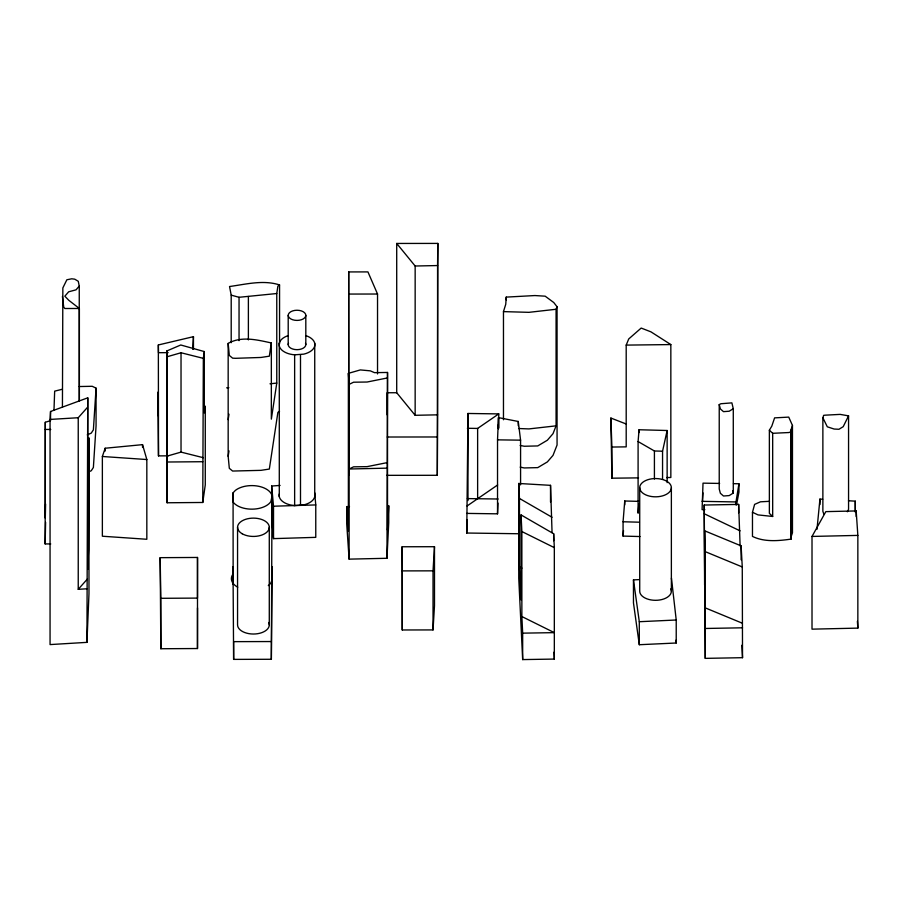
<?xml version="1.0" encoding="UTF-8"?>
<svg xmlns="http://www.w3.org/2000/svg" width="903" height="903" viewBox="0 0 903 903"><rect width="100%" height="100%" fill="white"/><g stroke="black" fill="none" stroke-linecap="round" stroke-linejoin="round"><path stroke-width="1.35" d="M197.486 648.535L197.509 557.456L160.158 557.67L160.836 648.738L197.486 648.535L197.509 607.9M197.509 557.456L197.486 598.102L160.836 598.305L160.158 557.67M272.017 496.289L270.855 501.628A20.419 11.784 0 0 1 252.298 509.157A20.419 11.784 0 0 1 233.143 502.136L233.076 492.812L235.344 490.419A20.419 11.784 0 0 1 256.644 485.927A20.419 11.784 0 0 1 271.995 495.566L271.351 659.28L233.629 659.382L233.008 566.689L233.008 576.227M271.351 659.28L272.142 566.576M437.571 265.55L437.82 243.415L396.71 243.449L396.71 392.737L415.154 415.301L437.571 414.838L437.571 265.55L415.154 266.013L396.71 243.449M386.721 475.339L437.323 475.294L437.571 414.838M437.323 475.294L437.82 243.415M50.749 543.945L45.15 543.911L45.297 422.277L50.647 420.595M45.59 504.021L45.297 518.108L45.297 422.277M45.15 543.911L45.601 522.306M53.988 409.939L54.665 391.146L62.42 389.238M86.936 642.36L87.749 397.828L50.545 411.497L50.06 419.432L50.06 644.584L86.936 642.36L88.979 593.756L88.979 437.876L88.573 550.029L87.749 569.409L87.749 397.828M519.202 533.752L466.749 533.03L467.98 413.472L498.761 413.901L498.761 427.966M466.749 533.03L467.314 519.564M466.749 513.401L497.53 513.83L497.53 439.851L498.456 417.626L518.254 421.475L520.579 440.167L520.579 484.877M497.53 513.83L497.982 503.05M62.431 407.151L62.849 287.933L66.856 279.772L71.732 278.801L74.735 279.174L78.268 281.284L79.25 286.104L79.25 400.977M346.696 506.617L346.696 523.672L349.111 559.138L386.969 558.28L387.522 372.454L374.531 372.657L370.264 370.84L360.32 369.925L348.366 373.357L348.366 531.066L346.696 506.617L349.495 506.549M386.969 558.28L388.741 522.713L388.741 505.657L387.522 530.163L387.522 372.454M704.871 509.687L702.082 509.642L703.019 483.15L719.612 483.432M702.511 501.244L702.952 492.835M192.711 349.314L193.456 336.672L158.352 344.957L158.488 455.891L168.014 455.834M433.034 629.922L433.034 570.843L434.49 546.71L402.14 546.766L402.264 629.978L433.034 629.922L434.49 605.789L434.49 546.71M79.25 386.54L92.241 386.292L96.068 388.166L93.381 429.839L91.259 433.113L87.264 434.862M520.173 467.133L524.237 467.946L537.736 467.63L547.365 461.918L553.02 455.372L557.061 445.032L557.061 306.76L553.753 302.516L545.175 296.184L534.903 295.552L506.233 297.11L505.748 304.288L503.468 311.614L503.468 419.76M639.99 536.54L623.07 536.089L623.07 521.765L624.741 500.996L639.053 501.379M623.07 536.089L623.51 530.546M638.839 503.998L638.094 513.186L638.094 441.556L639.053 429.749L667.136 430.505L667.136 482.631M822.667 499.257L819.947 499.099L816.989 529.316M769.367 430.212L772.675 433.305L772.675 516.471L769.367 513.378L769.367 430.212L771.817 426.103L774.605 417.875L788.737 417.107L792.462 425.46L790.87 430.144L791.13 539.091C778.623 540.92 764.186 542.218 752.47 536.405L752.47 512.261L754.603 504.393L760.473 501.808L769.469 501.323M202.769 502.474L203.344 358.356L204.304 351.572L180.758 344.991L166.852 350.951L167.134 502.768L202.769 502.474L205.274 484.9L205.274 406.169L204.304 412.964L204.304 351.572M228.166 419.602L228.99 414.172M279.558 411.192L277.887 412.4L269.342 469.052L260.956 470.35L232.613 471.05L229.317 468.318L228.166 456.297L228.99 450.868M228.166 456.297L228.166 343.411C241.27 335.837 257.4 339.889 271.34 342.959L271.34 419.15L276.769 383.098L276.769 293.531L277.887 286.138L279.558 284.93L279.558 343.851M271.34 342.959L269.342 356.166L260.956 357.464L235.548 358.31L232.613 358.164L229.317 355.432L228.166 343.411M735.55 504.698L738.947 483.771L733.428 483.669M736.521 505.037L738.947 492.067L738.947 483.771M662.554 479.38L662.554 451.195L667.136 430.505M823.852 514.225L822.87 511.29L822.87 417.796L823.649 415.357L825.06 415.177L840.185 414.387L848.56 415.865L848.56 509.36L847.375 511.764M102.366 456.489L105.166 448.238L142.539 444.648L146.828 459.537L146.828 539.272L102.366 536.224L102.366 456.489L146.828 459.537M791.13 539.091L790.87 537.454L792.462 532.77L792.462 425.46M520.173 445.427L524.237 446.251L537.736 445.935L547.365 440.224L553.02 433.666L556.079 425.844L556.079 309.266L557.061 306.76M626.027 423.936L610.88 418.044L611.907 447.041L626.197 446.872L626.197 345.104L628.725 338.952L641.175 328.06L650.95 331.852L670.839 344.574L670.839 477.495L666.628 477.552M848.56 415.865L843.21 426.679L838.955 429.275L834.135 429.038L827.306 426.803L822.87 417.796M812.011 536.438L825.839 511.629L856.179 510.94L857.85 535.4L857.85 628.116L812.011 629.154L812.011 536.438L857.85 535.4M79.25 286.104L76.033 289.84L68.673 291.793L64.847 296.184L68.865 300.36L79.374 308.487L79.374 400.943M86.936 588.79L78.234 589.309L78.234 417.728L87.343 407.513M78.234 589.309L87.343 579.094M233.076 574.105L232.782 574.398A20.419 11.784 0 0 0 237.726 587.187M467.37 428.282L477.631 428.428L498.761 413.901M467.054 505.996L497.643 484.967M733.281 408.698L729.206 411.226L723.484 411.644L720.38 408.924L719.228 404.6L720.865 403.743L731.881 402.873L733.281 408.698L733.281 493.072L729.206 495.589L723.484 496.007L720.38 493.298L719.228 488.974L719.228 404.6M349.111 559.138L349.111 384.373L353.581 382.206L367.092 382.025L387.252 377.985M89.262 471.626L91.259 470.745L93.381 467.472L96.068 425.798L96.068 388.166M791.13 431.781L788.906 432.537L772.675 433.305M167.134 502.768L166.987 356.787L181.029 352.757L203.344 358.356M166.987 456.139L181.029 452.11L203.344 457.708M387.252 462.618L367.092 466.648L353.581 466.828L349.111 469.007L386.969 468.149M288.102 335.645A17.879 10.317 0 0 0 279.467 346.583A17.879 10.317 0 0 0 294.638 354.823L303.814 354.134A17.879 10.317 0 0 0 314.842 345.285A17.879 10.317 0 0 0 305.982 335.668M556.079 309.266L528.932 312.336L503.468 311.614M556.079 425.844L528.932 428.914L518.559 428.519M279.558 284.93C263.236 279.659 245.988 284.276 229.543 286.522L231.202 295.146L239.047 297.29L276.769 293.531M270.008 383.798L276.769 383.098M314.65 492.575L315.768 504.924L315.768 537.353L273.519 538.628L271.679 518.457L271.679 486.028L280.099 485.419M50.06 419.432L78.234 417.728M226.664 387.827L228.865 387.692M671.437 578.112L676.223 620L676.223 643.004L639.301 644.719L633.466 602.899L633.466 579.884L639.087 579.624M633.466 579.884L639.301 621.715L676.223 620M271.679 486.028L273.519 506.211L315.768 504.924M704.216 505.037L704.645 585.065L704.645 530.806L741.115 545.875L742.266 566.949L742.526 657.689L705.266 658.366L704.216 505.037L738.654 504.405L740.11 545.999M705.266 658.366L705.266 628.477L742.526 627.799M521.866 616.546L522.668 633.15L554.329 632.642L521.866 616.546L521.866 531.54L521.065 514.936L553.663 533.752L554.329 547.647L554.329 659.077L522.668 659.585L518.751 578.191L518.751 483.477L550.525 485.34L552.06 532.601M626.197 345.104L670.839 344.574M610.88 418.044L611.907 478.195L638.568 477.879M167.134 462.009L202.769 461.715M168.127 352.644L158.488 352.701L158.352 344.957M402.14 546.766L402.264 570.899L433.034 570.843M271.351 641.548L233.629 641.649L233.629 659.382M348.693 271.927L348.761 475.373L348.693 271.927L367.927 271.905L377.533 294.028L377.533 373.944M348.761 294.062L377.533 294.028M396.71 392.737L387.105 392.749L387.161 414.883M387.263 437.018L437.323 436.973M279.287 493.975A17.879 10.317 0 0 0 294.638 505.567L303.814 504.879A17.879 10.317 0 0 0 314.741 494.009M45.15 429.444L50.749 429.478M497.53 439.851L520.579 440.167M467.37 498.591L498.151 499.009M702.082 501.346L735.55 501.933M79.374 308.487L64.847 308.51L63.718 307.11L62.431 296.477M638.094 441.556L654.415 450.981L662.554 451.195M623.07 521.765L639.426 522.205M848.481 500.759L855.276 501.154L855.344 511.008M772.675 516.471L758.035 514.902L752.47 512.261M704.645 530.806L704.961 551.53L742.266 566.949M704.961 551.53L704.961 607.753L742.266 623.183M704.351 513.818L740.11 530.851M521.866 531.54L554.329 547.647M518.751 483.477L519.462 498.445L552.06 517.272M519.462 498.445L519.462 566.723L521.878 568.122M732.728 490.735L733.281 493.072M675.907 640.216L676.223 643.004M857.387 621.32L857.85 628.116M348.366 373.357L349.111 384.373M741.837 645.25L742.526 657.689M554.002 652.147L554.329 659.077M519.462 566.723L521.065 599.942L521.065 514.936M271.995 576.848L272.119 579.929L270.855 582.909A20.419 11.784 0 0 1 268.304 585.618M166.852 350.951L166.987 356.787M158.352 416.023L157.935 392.116L158.488 455.891M704.961 607.753L705.266 628.477M856.179 510.94L856.179 516.561M855.276 501.154L855.276 512.114M819.947 499.099L819.947 504.585M790.87 430.144L790.87 537.454M741.115 545.875L741.115 559.792M738.654 504.405L738.654 512.825M671.369 487.688A15.825 9.132 0 0 1 647.632 495.6A15.825 9.132 0 0 1 647.632 479.775A15.825 9.132 0 0 1 671.369 487.688L671.369 591.183M654.415 450.981L654.415 479.064M639.719 487.688L639.719 591.183A15.825 9.132 0 0 0 657.61 600.235A15.825 9.132 0 0 0 670.827 588.812M639.301 621.715L639.301 644.719M639.053 429.749L639.053 432.56M624.741 500.996L624.741 504.901M611.907 447.041L611.907 478.195M553.663 533.752L553.663 540.728M550.525 485.34L550.525 502.057M522.668 633.15L522.668 659.585M518.254 421.475L518.254 425.663M506.233 297.11L506.233 299.92M498.456 417.626L498.456 428.801M498.151 425.031L498.151 427.83M477.631 428.428L477.631 498.727M467.98 413.472L467.98 500.589M415.154 266.013L415.154 415.301M402.264 570.899L402.264 629.978M314.741 343.264L314.729 496.706M305.812 315.328A8.804 5.091 0 0 1 292.606 319.73A8.804 5.091 0 0 1 292.606 310.925A8.804 5.091 0 0 1 305.812 315.328L305.812 344.585M300.496 354.642L300.496 505.387M294.638 354.823L294.638 505.567M288.204 315.328L288.204 344.585M279.287 343.219L279.287 496.661M273.519 506.211L273.519 538.628M269.286 527.284L269.286 624.865M248.381 296.489L248.381 339.878M239.047 297.29L239.047 340.668M237.557 527.284L237.557 624.865A15.87 9.165 0 0 0 255.493 633.951A15.87 9.165 0 0 0 268.744 622.494M233.076 492.812L233.143 583.417M233.008 581.69L233.008 584.41M231.202 295.146L231.202 342.722M193.456 336.672L193.456 349.213M181.029 352.757L181.029 452.11M160.836 598.305L160.836 648.738M142.539 444.648L142.539 447.448M105.166 448.238L105.166 451.037M50.545 411.497L50.545 419.929M305.519 343.275A8.804 5.091 0 0 1 297.008 349.675A8.804 5.091 0 0 1 288.497 343.275M242.207 533.763A15.87 9.165 0 0 0 268.744 529.655A15.87 9.165 0 0 0 249.318 518.435A15.87 9.165 0 0 0 242.207 533.763"/></g></svg>
